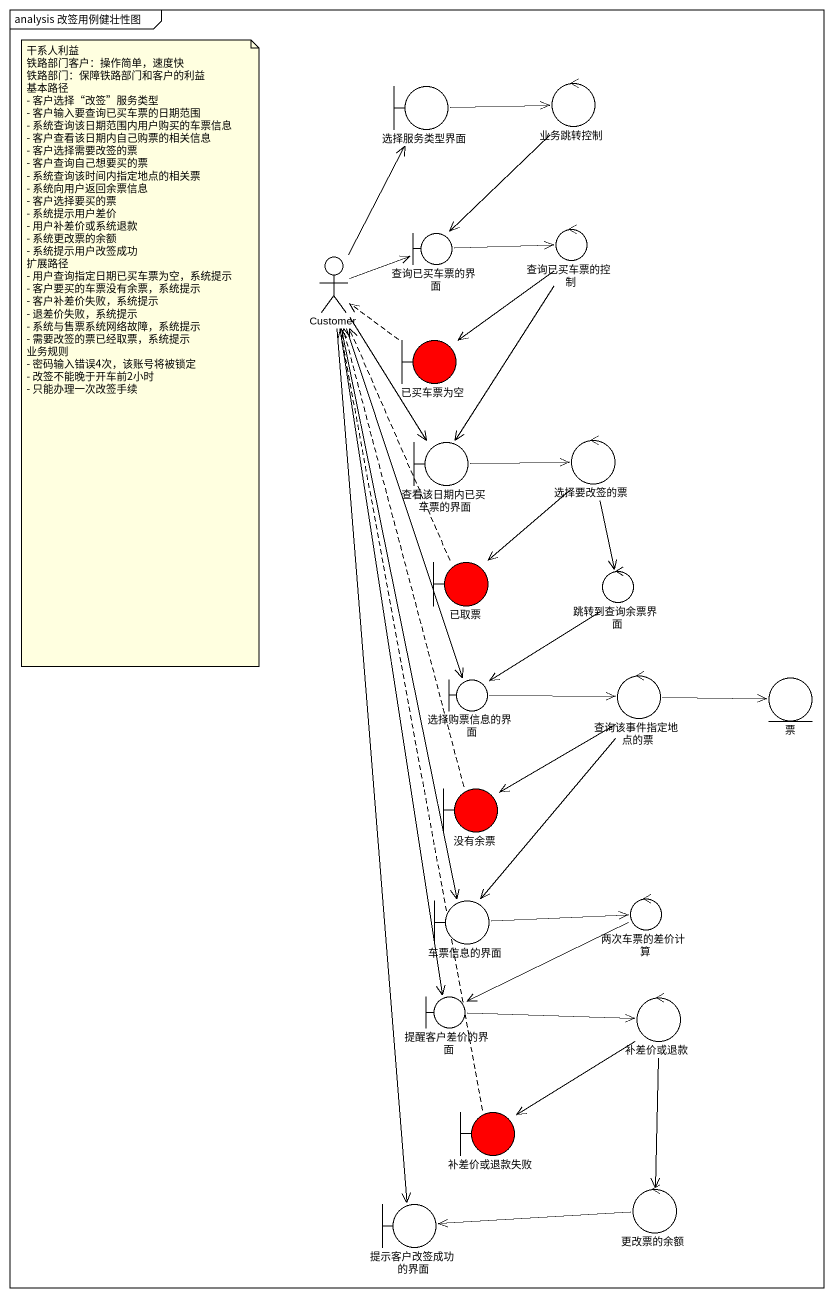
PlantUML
@startuml
mainframe analysis 改签用例健壮性图
boundary 选择服务类型界面
control 业务跳转控制
boundary 查询已买车票的界面
control 查询已买车票的控制
actor Customer
boundary 已买车票为空 #FF0000
boundary 查看该日期内已买车票的界面
control 选择要改签的票
boundary 已取票 #FF0000
control 跳转到查询余票界面
boundary 选择购票信息的界面
control 查询该事件指定地点的票
entity 票
boundary 没有余票 #FF0000
boundary 车票信息的界面
control 两次车票的差价计算
boundary 提醒客户差价的界面
control 补差价或退款
boundary 补差价或退款失败 #FF0000
boundary 提示客户改签成功的界面
control 更改票的余额
选择服务类型界面 -right-> 业务跳转控制
业务跳转控制 --> 查询已买车票的界面
查询已买车票的界面 -right-> 查询已买车票的控制
查询已买车票的控制 --> 已买车票为空
查询已买车票的控制 --> 查看该日期内已买车票的界面
Customer -up-> 选择服务类型界面
Customer -right-> 查询已买车票的界面
Customer --> 查看该日期内已买车票的界面
Customer --> 选择购票信息的界面
Customer --> 车票信息的界面
Customer --> 提醒客户差价的界面
Customer --> 提示客户改签成功的界面
已买车票为空 .up.> Customer
查看该日期内已买车票的界面 -right-> 选择要改签的票
选择要改签的票 --> 已取票
选择要改签的票 --> 跳转到查询余票界面
已取票 .up.> Customer
跳转到查询余票界面 --> 选择购票信息的界面
选择购票信息的界面 -right-> 查询该事件指定地点的票
查询该事件指定地点的票 -right-> 票
查询该事件指定地点的票 --> 没有余票
查询该事件指定地点的票 --> 车票信息的界面
没有余票 .up.> Customer
车票信息的界面 -right-> 两次车票的差价计算
两次车票的差价计算 -left-> 提醒客户差价的界面
提醒客户差价的界面 -right-> 补差价或退款
补差价或退款 --> 补差价或退款失败
补差价或退款 --> 更改票的余额
补差价或退款失败 .up.> Customer
更改票的余额 -left-> 提示客户改签成功的界面
note as N1
  干系人利益
  铁路部门客户：操作简单，速度快
  铁路部门：保障铁路部门和客户的利益
  基本路径
  - 客户选择“改签”服务类型
  - 客户输入要查询已买车票的日期范围
  - 系统查询该日期范围内用户购买的车票信息
  - 客户查看该日期内自己购票的相关信息
  - 客户选择需要改签的票
  - 客户查询自己想要买的票
  - 系统查询该时间内指定地点的相关票
  - 系统向用户返回余票信息
  - 客户选择要买的票
  - 系统提示用户差价
  - 用户补差价或系统退款
  - 系统更改票的余额
  - 系统提示用户改签成功
  扩展路径
  - 用户查询指定日期已买车票为空，系统提示
  - 客户要买的车票没有余票，系统提示
  - 客户补差价失败，系统提示
  - 退差价失败，系统提示
  - 系统与售票系统网络故障，系统提示
  - 需要改签的票已经取票，系统提示
  业务规则
  - 密码输入错误4次，该账号将被锁定
  - 改签不能晚于开车前2小时
  - 只能办理一次改签手续
end note
@enduml
